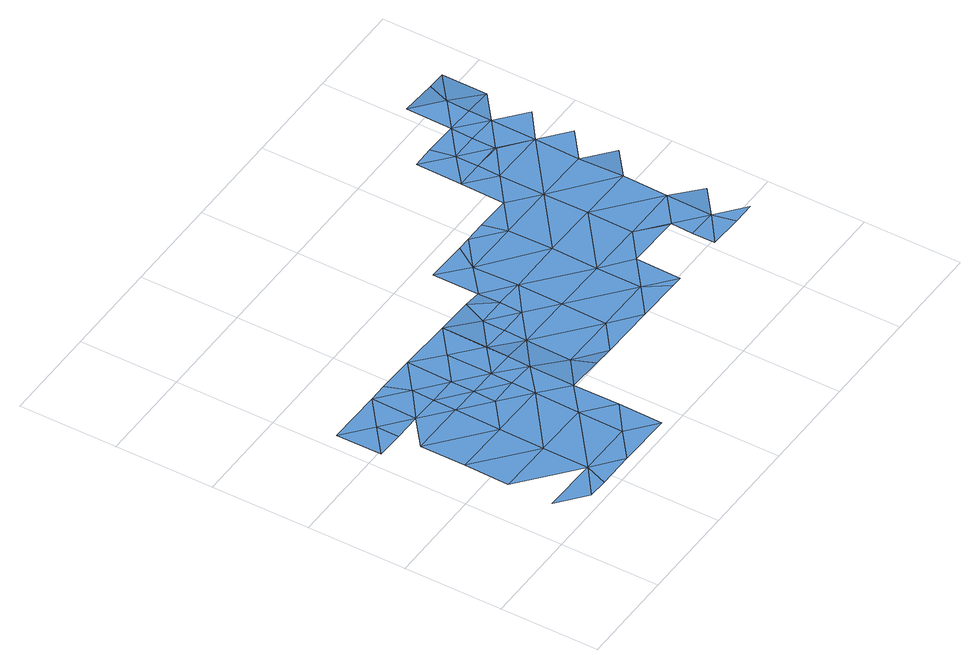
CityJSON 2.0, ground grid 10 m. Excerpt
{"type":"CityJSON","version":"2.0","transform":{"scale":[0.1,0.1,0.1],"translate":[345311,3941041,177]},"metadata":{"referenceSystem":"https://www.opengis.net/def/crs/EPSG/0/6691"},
"CityObjects":{
"waterbody1":{"type":"WaterBody","attributes":{"name":"10","class":"1140","function":"1","WaterBodyRiverFloodingRiskAttribute.description":"5","WaterBodyRiverFloodingRiskAttribute.rankOrg":"1","WaterBodyRiverFloodingRiskAttribute.adminType":"2","WaterBodyRiverFloodingRiskAttribute.scale":"L2"},"geometry":[{"type":"MultiSurface","lod":"1","boundaries":[[[0,1,2]],[[3,4,5]],[[4,6,5]],[[7,8,1]],[[0,2,5]],[[6,9,5]],[[7,1,0]],[[7,10,8]],[[8,10,11]],[[12,0,5]],[[13,5,9]],[[13,12,5]],[[14,7,0]],[[15,11,10]],[[7,16,10]],[[12,14,0]],[[9,17,13]],[[18,15,10]],[[7,14,16]],[[18,10,16]],[[18,19,15]],[[13,20,12]],[[20,13,17]],[[21,16,14]],[[20,22,12]],[[12,22,14]],[[23,21,14]],[[22,23,14]],[[22,24,23]],[[25,24,22]],[[26,27,28]],[[26,23,29]],[[23,24,29]],[[27,26,29]],[[30,24,25]],[[31,27,29]],[[32,29,24]],[[24,30,32]],[[31,29,33]],[[29,34,33]],[[30,35,32]],[[29,32,34]],[[33,36,37]],[[37,36,38]],[[36,33,34]],[[35,39,32]],[[40,41,38]],[[32,39,34]],[[36,40,38]],[[34,42,36]],[[40,43,41]],[[44,39,35]],[[45,40,36]],[[42,34,39]],[[40,46,43]],[[47,46,40]],[[36,42,45]],[[39,44,48]],[[42,39,49]],[[47,40,45]],[[39,48,49]],[[50,46,47]],[[51,42,49]],[[42,52,45]],[[45,53,47]],[[54,51,49]],[[50,47,55]],[[42,51,52]],[[53,55,47]],[[53,45,52]],[[51,54,56]],[[57,52,51]],[[58,59,60]],[[61,62,55]],[[57,51,56]],[[61,55,53]],[[56,60,59]],[[63,53,52]],[[58,64,59]],[[57,56,59]],[[65,62,61]],[[66,59,64]],[[63,52,57]],[[67,61,53]],[[68,65,61]],[[59,69,57]],[[70,53,63]],[[61,67,68]],[[53,70,67]],[[68,67,71]],[[63,72,70]],[[71,73,74]],[[74,73,75]],[[70,76,67]],[[71,67,73]],[[77,75,73]],[[78,73,67]],[[73,79,77]]]}]},
"waterbody2":{"type":"WaterBody","attributes":{"name":"10","class":"1140","function":"1","WaterBodyRiverFloodingRiskAttribute.description":"5","WaterBodyRiverFloodingRiskAttribute.rankOrg":"2","WaterBodyRiverFloodingRiskAttribute.adminType":"2","WaterBodyRiverFloodingRiskAttribute.scale":"L2"},"geometry":[{"type":"MultiSurface","lod":"1","boundaries":[[[19,80,81]],[[82,80,19]],[[83,84,85]],[[85,84,27]],[[84,28,27]],[[84,82,28]],[[28,82,86]],[[87,11,88]],[[26,28,86]],[[89,88,11]],[[81,89,11]],[[89,81,90]],[[89,91,88]],[[86,82,19]],[[90,81,80]],[[11,15,81]],[[19,18,86]],[[16,21,18]],[[38,83,37]],[[21,23,86]],[[18,21,86]],[[84,80,82]],[[83,85,37]],[[15,19,81]],[[23,26,86]],[[31,33,85]],[[87,88,92]],[[85,33,37]],[[88,91,92]],[[27,31,85]]]}]},
"waterbody3":{"type":"WaterBody","attributes":{"name":"10","class":"1140","function":"1","WaterBodyRiverFloodingRiskAttribute.description":"5","WaterBodyRiverFloodingRiskAttribute.rankOrg":"2","WaterBodyRiverFloodingRiskAttribute.adminType":"2","WaterBodyRiverFloodingRiskAttribute.scale":"L2"},"geometry":[{"type":"MultiSurface","lod":"1","boundaries":[[[93,94,95]],[[93,62,94]],[[68,71,65]],[[65,71,94]],[[75,95,94]],[[74,94,71]],[[74,75,94]],[[62,65,94]]]}]},
"waterbody4":{"type":"WaterBody","attributes":{"name":"10","class":"1140","function":"1","WaterBodyRiverFloodingRiskAttribute.description":"5","WaterBodyRiverFloodingRiskAttribute.rankOrg":"2","WaterBodyRiverFloodingRiskAttribute.adminType":"2","WaterBodyRiverFloodingRiskAttribute.scale":"L2"},"geometry":[{"type":"MultiSurface","lod":"1","boundaries":[[[75,96,97]],[[79,98,96]],[[99,96,98]],[[96,99,97]],[[77,79,96]],[[77,96,75]]]}]}
},
"vertices":[
[91,76,9],[36,123,9],[35,77,9],[34,31,9],[62,8,9],[91,30,9],[82,7,9],[92,122,9],[36,169,9],[119,7,9],[93,168,9],[65,192,9],[148,75,9],[147,29,9],[149,121,9],[93,191,9],[121,145,9],[175,6,9],[122,168,9],[122,191,9],[176,51,9],[149,145,9],[176,98,8],[177,144,8],[205,120,6],[213,97,7],[178,167,8],[179,190,7],[178,190,8],[206,166,6],[234,97,6],[207,189,6],[262,119,6],[235,189,6],[263,165,6],[290,96,6],[264,211,6],[236,212,6],[236,235,5],[319,118,6],[264,258,4],[237,282,4],[319,164,6],[279,281,4],[336,95,6],[320,211,6],[293,281,4],[321,257,4],[347,95,6],[348,141,6],[315,281,4],[376,163,6],[377,210,6],[378,256,4],[402,140,6],[350,280,4],[404,140,6],[433,163,6],[403,94,6],[432,116,6],[403,117,6],[378,302,4],[351,325,4],[434,209,6],[437,93,6],[379,325,4],[460,93,6],[435,301,4],[407,324,4],[461,139,4],[434,255,4],[407,325,4],[462,231,4],[436,347,4],[407,348,4],[408,371,4],[463,278,4],[436,370,4],[464,323,4],[465,370,2],
[123,237,9],[94,214,9],[150,213,9],[218,236,6],[179,236,8],[207,212,6],[150,167,9],[37,192,9],[37,215,9],[66,238,9],[85,238,9],[9,239,9],[9,193,9],
[352,372,4],[379,348,4],[374,372,4],
[437,394,4],[409,418,4],[466,417,1],[447,417,2]
]}
